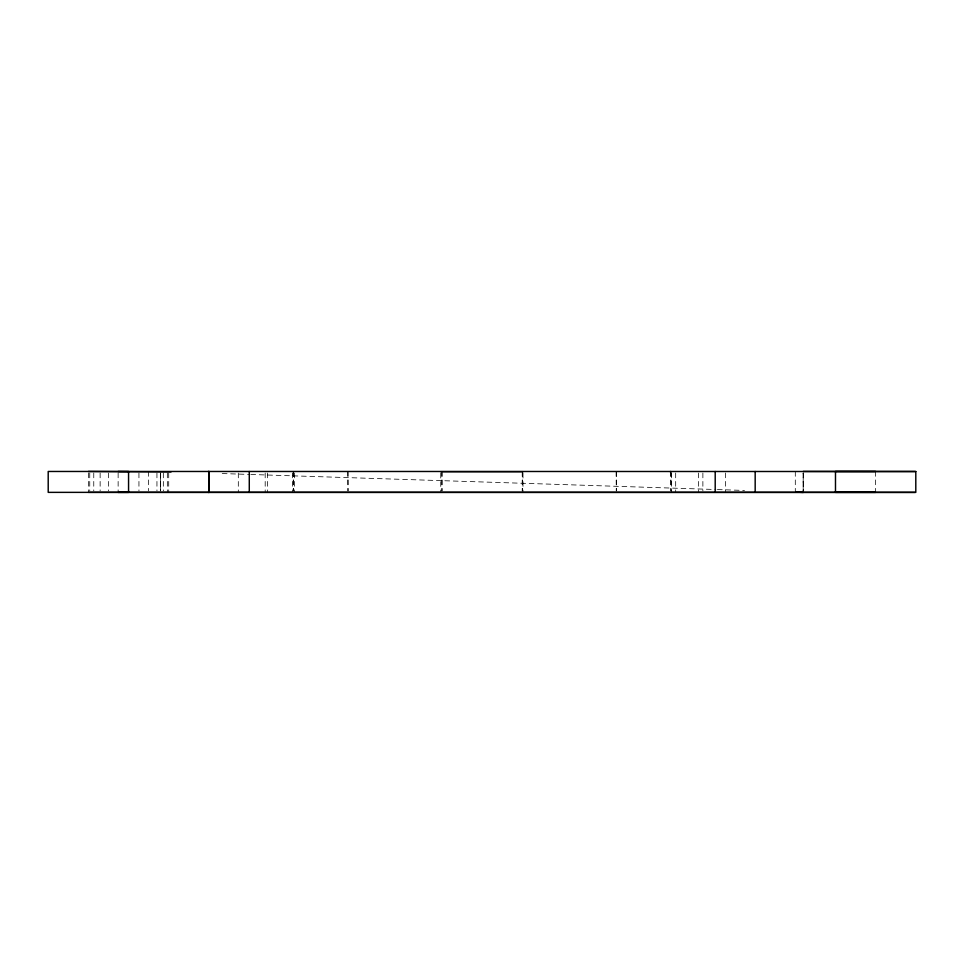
<?xml version="1.0" encoding="UTF-8"?>
<svg xmlns="http://www.w3.org/2000/svg" width="964" height="964" viewBox="0 0 964 964"><rect width="100%" height="100%" fill="white"/><g stroke="black" fill="none" stroke-linecap="round" stroke-linejoin="round"><path stroke-width="0.72" stroke-dasharray="4.82 3.62" d="M160.53 490.953L160.53 473.047M803.193 490.857L803.193 473.047M222.238 473.553L249.327 474.433M250.833 474.481L715.903 489.519M717.397 489.567L744.497 490.447M875.637 471.48L875.637 490.881M803.301 473.047L803.313 490.953M803.145 472.95L803.145 492.339M795.3 471.48L795.3 490.881M725.362 472.963L725.362 492.351M702.876 472.999L702.876 490.905M698.635 472.999L698.647 492.399M675.68 472.999L675.68 492.399M671.438 472.999L671.45 492.399M670.932 471.601L671.004 491.001M670.799 471.589L670.872 490.989M616.309 471.613L616.382 491.001M616.165 471.601L616.261 490.989M522.982 473.191L522.982 492.58M522.355 471.565L522.355 490.965M522.223 471.553L522.223 490.953M442.03 471.577L442.03 490.965M441.886 471.565L441.886 490.953M440.753 473.191L440.753 492.58M347.992 471.529L348.076 490.929M347.847 471.517L347.932 490.917M294.562 472.999L294.562 492.387M293.442 471.529L293.369 490.929M293.225 471.529L293.309 490.917M292.381 472.999L292.393 492.387M267.365 472.999L267.365 492.387M265.184 472.999L265.196 492.387M238.313 473.035L238.313 492.435M168.712 472.987L168.712 492.387M167.338 472.987L167.35 492.387M163.326 472.987L163.338 490.893M160.651 473.011L160.651 489.965M160.482 473.047L160.494 490.953M156.939 472.987L156.951 490.893M148.625 471.492L148.637 490.893M138.936 472.987L138.949 490.893M118.138 472.987L118.138 490.893M108.45 472.987L108.45 490.893M100.135 472.987L100.135 490.893M93.761 472.987L93.761 490.893M89.748 472.987L89.748 490.893M88.363 472.95L88.375 492.387"/><path stroke-width="1.45" d="M875.625 471.48L803.145 471.456M88.363 492.351L875.625 492.363M208.2 471.504L209.104 471.517L209.104 492.399L208.2 492.387M915.113 471.504L835.487 471.48L835.487 492.375L915.113 492.387M118.078 471.492L128.561 471.504L128.561 492.387L118.078 492.387M440.753 471.697L522.982 471.697M670.088 471.613L671.004 471.613M88.363 471.468L171.074 471.902M795.662 492.098L803.301 492.447M755.174 471.492L755.174 492.375M715.204 471.492L715.204 492.375M249.278 471.517L249.278 492.399M208.911 471.504L208.911 492.387M915.8 471.504L48.2 471.468L48.212 492.363L915.8 492.387L915.8 471.504"/></g></svg>
